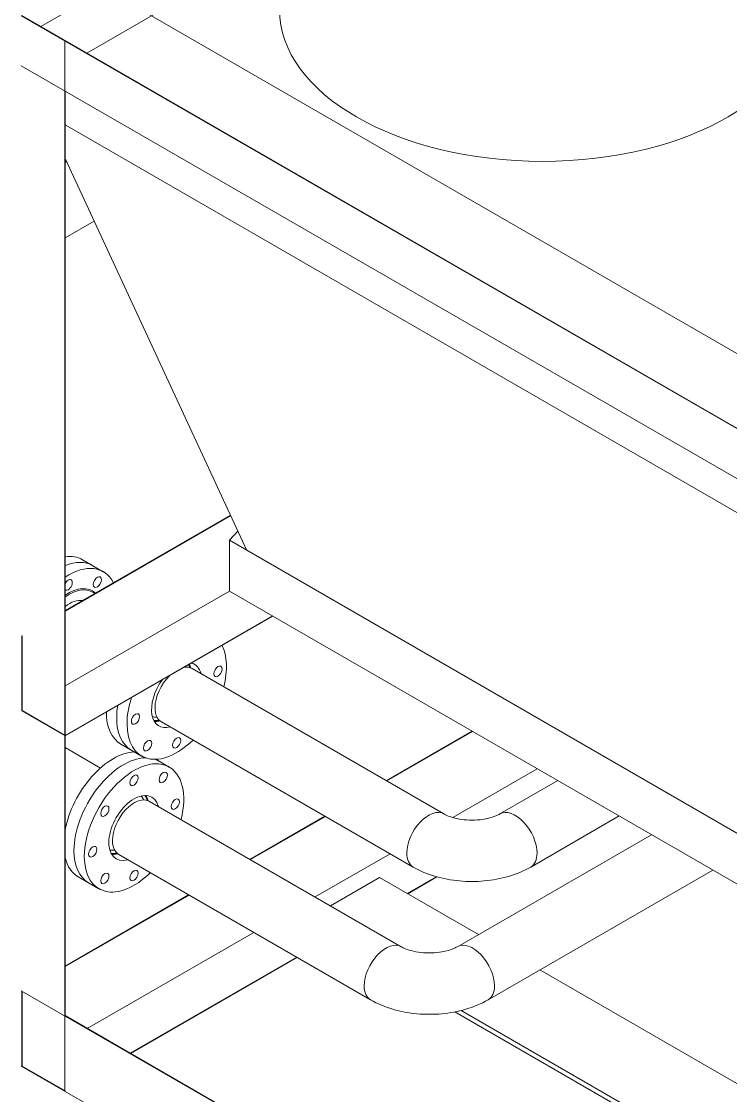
# Model space of a CAD drawing. Header units: millimetres. Extents: x -312439 to 477422, y -331570 to 212570.
# Drawn here: x 355337 to 358165, y 90769 to 95056 of the extents above; entities that cross this region are included whole.
import ezdxf

# ---------------------------------------------------------------- set-up
doc = ezdxf.new("R2010")
doc.units = ezdxf.units.MM

msp = doc.modelspace()

# ---------------------------------------------------------------- linework, layer by layer
at = {"color": 3, "linetype": 'Continuous', "lineweight": 0, "extrusion": (-1.11022e-16, 0.816497, 0.57735)}
for p, q in [((355413.87, 95035.959), (356365.649, 95585.468)), ((356365.649, 95373.468), (355597.468, 94929.959)), ((355595.736, 95228.959), (359553.472, 92943.959)), ((355335.928, 95078.959), (359295.396, 92792.959)), ((355337.66, 95079.959), (359297.128, 92793.959)), ((355510.865, 94979.959), (355509.133, 94978.959)), ((355509.133, 94978.959), (355509.133, 90787.144)), ((355335.928, 94878.959), (359293.664, 92593.959)), ((355510.865, 94777.959), (355510.865, 92208.461)), ((359122.191, 92558.18), (355510.865, 94643.18)), ((356236.129, 92944.88), (355510.865, 94508.491)), ((355515.833, 94497.782), (355510.865, 94494.915)), ((355516.564, 94496.205), (355510.865, 94492.915)), ((355626.323, 94259.574), (355510.865, 94192.915)), ((356170.892, 93085.527), (355510.865, 92704.461)), ((356171.623, 93083.95), (355510.865, 92702.461)), ((356200.334, 93022.051), (356165.933, 92985.408)), ((356165.933, 92985.408), (356165.933, 92782.664)), ((356165.933, 92985.408), (359122.191, 91278.611)), ((356165.933, 92782.664), (355510.865, 92404.461)), ((356165.933, 92782.664), (359122.191, 91075.868)), ((355578.48, 92743.499), (355575.853, 92745.015)), ((356337.406, 92683.664), (355510.865, 92206.461)), ((356339.138, 92682.664), (355510.865, 92204.461)), ((355337.66, 92304.461), (355337.66, 92604.461)), ((355337.66, 92604.461), (355339.392, 92603.461)), ((355339.392, 92603.461), (355339.392, 92305.461)), ((356017.24, 92473.21), (357021.472, 91893.416)), ((355510.865, 92204.461), (355337.66, 92304.461)), ((355339.392, 92305.461), (355510.865, 92206.461)), ((355894.765, 92261.078), (356898.998, 91681.284)), ((355510.865, 92206.461), (355510.865, 91088.144)), ((357134.424, 92223.506), (356792.082, 92025.855)), ((357136.156, 92222.506), (356793.814, 92024.855)), ((355815.769, 92124.253), (355733.323, 92171.853)), ((355925.96, 92080.344), (355872.479, 92111.222)), ((357394.231, 92073.506), (357056.971, 91878.789)), ((357475.782, 92026.423), (357245.408, 91893.416)), ((355847.499, 91943.21), (356851.731, 91363.416)), ((356547.133, 91884.434), (356248.218, 91711.855)), ((356548.865, 91883.434), (356249.95, 91710.855)), ((357720.731, 91885.001), (357367.882, 91681.284)), ((355511.771, 91833.977), (355510.865, 91834.5)), ((357849.905, 91810.423), (357075.667, 91363.416)), ((355725.024, 91731.078), (356729.257, 91151.284)), ((356806.94, 91734.434), (356508.025, 91561.855)), ((358094.854, 91669.001), (357198.141, 91151.284)), ((355645.494, 91594.562), (355563.048, 91642.162)), ((356568.903, 91526.707), (356764.861, 91639.843)), ((356764.861, 91639.843), (357159.656, 91411.908)), ((356991.209, 91642.821), (356875.456, 91575.991)), ((356993.535, 91642.164), (356877.188, 91574.991)), ((356003.269, 91570.434), (355510.865, 91286.144)), ((356005.001, 91569.434), (355510.865, 91284.144)), ((356263.076, 91420.434), (355599.2, 91037.144)), ((356434.549, 91321.434), (355770.673, 90938.144)), ((356436.282, 91320.434), (355772.405, 90937.144)), ((357404.605, 91270.486), (359122.191, 90278.837)), ((355335.928, 91187.144), (359293.664, 88902.144)), ((355337.66, 90886.144), (355337.66, 91186.144)), ((355339.392, 91185.144), (355339.392, 90887.144)), ((355510.865, 91088.144), (359122.191, 89003.144)), ((359122.191, 89915.697), (357065.471, 91103.145)), ((359122.191, 89935.697), (357090.498, 91108.696)), ((355335.928, 90887.144), (359295.396, 88601.144)), ((355339.392, 90887.144), (355510.865, 90788.144)), ((355510.865, 90788.144), (355510.865, 90786.144))]:
    msp.add_line(p, q, dxfattribs=at)
at = {"color": 4, "linetype": 'Continuous', "lineweight": 0, "extrusion": (-1.11022e-16, 0.816497, 0.57735)}
msp.add_line((355663.223, 92860.035), (355580.777, 92907.635), dxfattribs=at)
at = {"color": 5, "linetype": 'Continuous', "lineweight": 0, "extrusion": (-1.11022e-16, 0.816497, 0.57735)}
msp.add_line((355651.759, 92076.444), (355510.865, 92157.789), dxfattribs=at)
at = {"color": 3, "linetype": 'Continuous', "lineweight": 0}
for centre, major_axis, start_param, end_param in [((357414.417, 95103.135), (-1048.768, 0), 0, 3.14159265), ((355956.002, 92367.144), (140.233, 242.891), 5.16429523, 5.92228511), ((355956.002, 92367.144), (-61.237, -106.066), 3.14159265, 3.58822968), ((355914.78, 92390.944), (61.237, 106.066), 5.93989968, 5.98387116), ((355914.78, 92390.944), (-68.586, -118.794), 2.65317082, 2.78646148), ((355912.008, 92392.544), (-71.035, -123.037), 2.59823213, 2.74074665), ((355914.78, 92390.944), (-71.035, -123.037), 2.6047229, 2.77069222), ((355956.002, 92367.144), (71.035, 123.037), 5.75172707, 6.44720213), ((355956.002, 92367.144), (71.035, 123.037), 1.4067795, 3.67305089), ((355956.002, 92367.144), (-61.237, -106.066), 4.26575196, 5.49778714), ((355956.002, 92367.144), (140.233, 242.891), 1.93169653, 2.35619449), ((355873.557, 92414.744), (-140.233, -242.891), 5.50164432, 6.28318531), ((355914.78, 92390.944), (-140.233, -242.891), 5.29234187, 5.49778714), ((355956.002, 92367.144), (-61.237, -106.066), 5.49778714, 6.28318531), ((355914.78, 92390.944), (-140.233, -242.891), 5.49778714, 6.28318531), ((355956.002, 92367.144), (140.233, 242.891), 2.35619449, 4.26048273), ((355914.78, 92390.944), (61.237, 106.066), 3.22156311, 3.48487828), ((355914.78, 92390.944), (-68.586, -118.794), 0.24240557, 0.48842183), ((355912.008, 92392.544), (-71.035, -123.037), 0.31483965, 0.54336053), ((355914.78, 92390.944), (-71.035, -123.037), 0.29439153, 0.53686975), ((355703.281, 91885.053), (-140.233, -242.891), 3.49227071, 5.25317533), ((355744.504, 91861.253), (140.233, 242.891), 0.33515494, 2.35619449), ((355744.504, 91861.253), (-140.233, -242.891), 3.47674759, 5.49778714), ((355785.727, 91837.453), (140.233, 242.891), 5.16429523, 8.6393798), ((355744.504, 91861.253), (140.233, 242.891), 0, 0.10221461), ((355744.504, 91861.253), (-140.233, -242.891), 3.14159265, 3.24380726), ((355785.727, 91837.453), (71.035, 123.037), 5.75172707, 9.9562362), ((355786.261, 91837.144), (-61.237, -106.066), 3.14159265, 5.49778714), ((355742.267, 91862.544), (-62.621, -108.463), 2.74922004, 3.00073333), ((355742.267, 91862.544), (-69.994, -121.233), 2.61699352, 2.85120829), ((355741.733, 91862.853), (-71.035, -123.037), 2.59674439, 2.82675301), ((355744.504, 91861.253), (71.035, 123.037), 5.74523367, 5.98879378), ((356960.235, 91787.35), (-61.237, -106.066), 3.14159265, 5.49778714), ((357306.645, 91787.35), (61.237, -106.066), 0.78539816, 3.14159265), ((355786.261, 91837.144), (-61.237, -106.066), 5.49778714, 6.28318531), ((355744.504, 91861.253), (140.233, 242.891), 2.35619449, 3.14159265), ((355744.504, 91861.253), (-140.233, -242.891), 5.49778714, 6.28318531), ((355742.267, 91862.544), (-62.621, -108.463), 0.14085932, 0.39237261), ((355742.267, 91862.544), (-69.994, -121.233), 0.29038437, 0.52459913), ((355741.733, 91862.853), (-71.035, -123.037), 0.31483965, 0.54484826), ((355744.504, 91861.253), (71.035, 123.037), 3.43598418, 3.67954429), ((356960.235, 91787.35), (-61.237, -106.066), 5.49778714, 6.28318531), ((357306.645, 91787.35), (61.237, -106.066), 0, 0.78539816), ((355703.281, 91885.053), (-140.233, -242.891), 5.74239896, 6.28318531), ((355785.727, 91837.453), (140.233, 242.891), 2.35619449, 4.26048273), ((356790.494, 91257.35), (-61.237, -106.066), 3.14159265, 5.49778714), ((357136.904, 91257.35), (-61.237, 106.066), 3.92699082, 6.28318531), ((357136.904, 91257.35), (61.237, -106.066), 0.78539816, 3.14159265), ((356790.494, 91257.35), (-61.237, -106.066), 5.49778714, 6.28318531), ((357136.904, 91257.35), (-61.237, 106.066), 3.14159265, 3.92699082), ((357136.904, 91257.35), (61.237, -106.066), 0, 0.78539816)]:
    msp.add_ellipse(centre, major_axis=major_axis, ratio=0.57735027, start_param=start_param, end_param=end_param, dxfattribs=at)
at = {"color": 4, "linetype": 'Continuous', "lineweight": 0}
for centre, major_axis, start_param, end_param in [((355440.544, 92664.744), (-140.233, -242.891), 3.14159265, 3.56452046), ((355481.767, 92640.944), (140.233, 242.891), 0, 0.63814165), ((355481.767, 92640.944), (-140.233, -242.891), 3.14159265, 3.77973431), ((355522.99, 92617.144), (-140.233, -242.891), 2.78069245, 3.98816433), ((355522.99, 92807.144), (-11.635, -20.153), 3.14159265, 4.75537821), ((355522.99, 92807.144), (-11.635, -20.153), 6.24019607, 9.42477796), ((355522.99, 92617.144), (96.142, 166.524), 6.14221779, 7.15787405), ((355525.761, 92615.544), (-94.183, -163.13), 3.04297235, 4.0390588), ((355525.761, 92615.544), (-71.035, -123.037), 3.35469762, 4.07581545)]:
    msp.add_ellipse(centre, major_axis=major_axis, ratio=0.57735027, start_param=start_param, end_param=end_param, dxfattribs=at)
msp.add_ellipse((355639.34, 92818.67), major_axis=(11.635, 20.153), ratio=0.57735027, dxfattribs=at)
at = {"color": 3, "linetype": 'Continuous', "lineweight": 0}
for centre, major_axis in [((356120.547, 92462.144), (11.635, 20.153)), ((355791.458, 92272.144), (-11.635, -20.153)), ((355839.652, 92165.619), (11.635, 20.153)), ((355956.002, 92177.144), (11.635, 20.153)), ((355785.727, 92027.453), (-11.635, -20.153)), ((355902.078, 92038.978), (11.635, 20.153)), ((355950.272, 91932.453), (11.635, 20.153)), ((355669.376, 91904.628), (-11.635, -20.153)), ((355621.182, 91742.453), (-11.635, -20.153)), ((355669.376, 91635.927), (11.635, 20.153)), ((355785.727, 91647.453), (11.635, 20.153))]:
    msp.add_ellipse(centre, major_axis=major_axis, ratio=0.57735027, dxfattribs=at)
for points, knots in [([(357021.472, 91893.416), (357027.078, 91890.18), (357034.259, 91886.73), (357051.815, 91880.109), (357062.393, 91876.98), (357086.205, 91871.88), (357099.569, 91870.003), (357127.51, 91868.121), (357142.111, 91868.188), (357170.445, 91870.357), (357184.176, 91872.458), (357208.713, 91878.108), (357219.611, 91881.599), (357235.242, 91888.003), (357240.845, 91890.782), (357245.408, 91893.416)], [0, 0, 0, 0, 0.20672367, 0.20672367, 0.43018514, 0.43018514, 0.66923974, 0.66923974, 0.91721406, 0.91721406, 1.16487856, 1.16487856, 1.40254247, 1.40254247, 1.57079633, 1.57079633, 1.57079633, 1.57079633]), ([(356898.998, 91681.284), (356926.755, 91665.259), (356956.581, 91652.993), (357018.762, 91634.701), (357051.137, 91628.707), (357116.8, 91622.702), (357150.08, 91622.702), (357215.743, 91628.707), (357248.118, 91634.701), (357310.299, 91652.993), (357340.125, 91665.259), (357367.882, 91681.284)], [0, 0, 0, 0, 0.31415927, 0.31415927, 0.62831853, 0.62831853, 0.9424778, 0.9424778, 1.25663706, 1.25663706, 1.57079633, 1.57079633, 1.57079633, 1.57079633]), ([(357075.667, 91363.416), (357070.061, 91360.18), (357062.88, 91356.73), (357045.324, 91350.109), (357034.746, 91346.98), (357010.934, 91341.88), (356997.57, 91340.003), (356969.63, 91338.121), (356955.028, 91338.188), (356926.694, 91340.357), (356912.963, 91342.458), (356888.426, 91348.108), (356877.528, 91351.599), (356861.897, 91358.003), (356856.294, 91360.782), (356851.731, 91363.416)], [4.71238898, 4.71238898, 4.71238898, 4.71238898, 4.91911265, 4.91911265, 5.14257412, 5.14257412, 5.38162872, 5.38162872, 5.62960304, 5.62960304, 5.87726754, 5.87726754, 6.11493145, 6.11493145, 6.28318531, 6.28318531, 6.28318531, 6.28318531]), ([(357198.141, 91151.284), (357170.384, 91135.259), (357140.558, 91122.993), (357078.377, 91104.701), (357046.002, 91098.707), (356980.339, 91092.702), (356947.059, 91092.702), (356881.396, 91098.707), (356849.021, 91104.701), (356786.84, 91122.993), (356757.014, 91135.259), (356729.257, 91151.284)], [4.71238898, 4.71238898, 4.71238898, 4.71238898, 5.02654825, 5.02654825, 5.34070751, 5.34070751, 5.65486678, 5.65486678, 5.96902604, 5.96902604, 6.28318531, 6.28318531, 6.28318531, 6.28318531])]:
    msp.add_open_spline(points, degree=3, knots=knots, dxfattribs=at)

doc.saveas('drawing.dxf')
